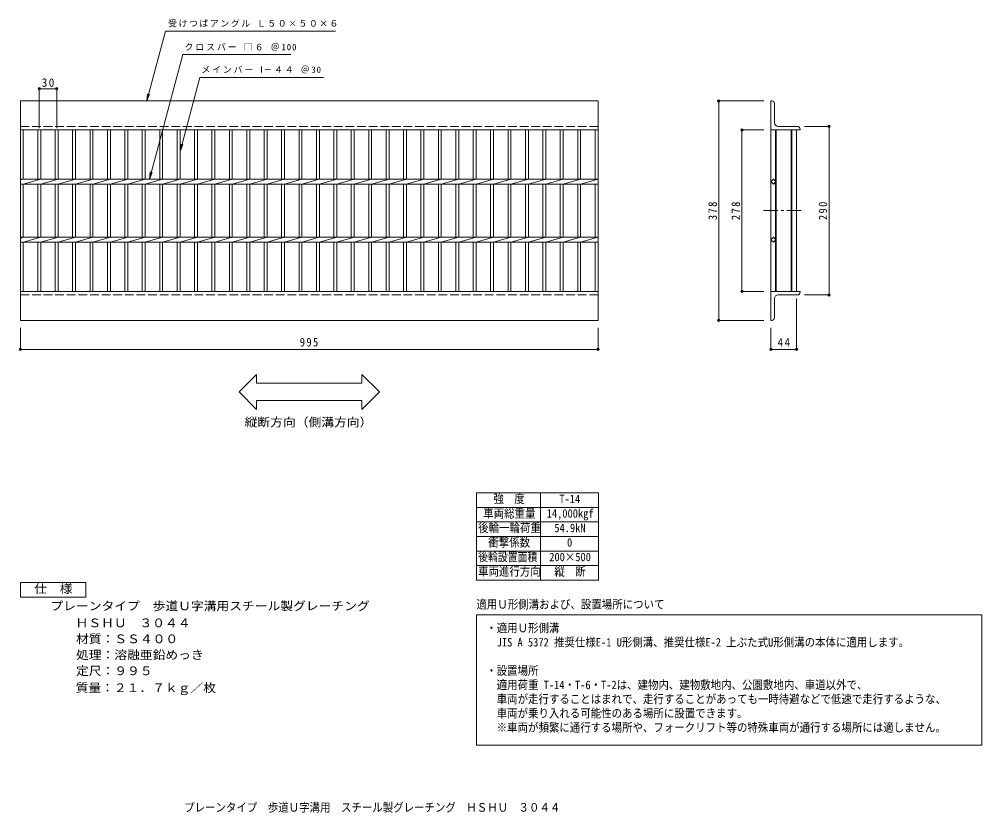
# Model space of a CAD drawing. Units: millimetres, scale not verified. Extents: x -734 to 924, y -681 to 686.
import ezdxf
from ezdxf.enums import TextEntityAlignment as Align

# ---------------------------------------------------------------- set-up
doc = ezdxf.new("R2010")
doc.units = ezdxf.units.MM
doc.header["$LTSCALE"] = 5
doc.header["$PDMODE"] = 32
doc.header["$PDSIZE"] = 4
doc.linetypes.add('CHAIN1', pattern=[8, 5, -1, 1, -1])
doc.linetypes.add('DASHED3', pattern=[4, 3, -1])
for name, color, linetype, lineweight in [('A-1_ピット', 2, 'Continuous', 9), ('A-2_蓋', 3, 'Continuous', 9), ('A-4_寸法', 7, 'Continuous', 9), ('A-5_仕様文', 2, 'Continuous', 9), ('F-4', 2, 'Continuous', 9)]:
    doc.layers.add(name, color=color, linetype=linetype, lineweight=lineweight)
doc.layers.add('F-5', color=7, linetype='Continuous')
doc.styles.add('ＭＳ ゴシック', font='')
doc.styles.get('ＭＳ ゴシック').set_extended_font_data('MS Gothic')

msp = doc.modelspace()

# ---------------------------------------------------------------- linework, layer by layer
at = {"layer": 'A-1_ピット'}
for p, q in [((-732.04, 545.041), (262.96, 545.041)), ((-732.04, 495.041), (-732.04, 545.041)), ((262.96, 545.041), (262.96, 495.041)), ((562.297, 545.041), (560.797, 545.041)), ((560.797, 545.041), (560.797, 495.041)), ((566.797, 540.541), (566.797, 507.541)), ((606.297, 501.041), (573.297, 501.041)), ((-732.04, 495.041), (262.96, 495.041)), ((560.797, 495.041), (610.797, 495.041)), ((610.797, 496.541), (610.797, 495.041)), ((-732.04, 167.041), (-732.04, 217.041)), ((560.797, 217.041), (610.797, 217.041)), ((560.797, 167.041), (560.797, 217.041)), ((610.797, 215.541), (610.797, 217.041)), ((566.797, 171.541), (566.797, 204.541)), ((606.297, 211.041), (573.297, 211.041)), ((-732.04, 167.041), (262.96, 167.041)), ((562.297, 167.041), (560.797, 167.041))]:
    msp.add_line(p, q, dxfattribs=at)
at = {"layer": 'A-1_ピット', "linetype": 'DASHED3'}
for p, q in [((-732.04, 501.041), (262.96, 501.041)), ((-732.04, 211.041), (262.96, 211.041))]:
    msp.add_line(p, q, dxfattribs=at)
at = {"layer": 'A-1_ピット'}
msp.add_lwpolyline([(-732.04, 217.041), (262.96, 217.041), (262.96, 167.041)], dxfattribs=at)
for centre, radius, start, end in [((562.297, 540.541), 4.5, 0, 90), ((573.297, 507.541), 6.5, 180, 270), ((606.297, 496.541), 4.5, 0, 90), ((606.297, 215.541), 4.5, 270, 0), ((573.297, 204.541), 6.5, 90, 180), ((562.297, 171.541), 4.5, 270, 0)]:
    msp.add_arc(centre, radius, start, end, dxfattribs=at)
at = {"layer": 'A-2_蓋'}
for p, q in [((-732.04, 217.041), (-732.04, 495.041)), ((-727.04, 410.281), (-727.04, 495.041)), ((-702.039, 495.041), (-702.039, 410.281)), ((-697.04, 495.041), (-697.04, 410.281)), ((-672.04, 495.041), (-672.04, 410.281)), ((-667.039, 495.041), (-667.039, 410.281)), ((-642.04, 495.041), (-642.04, 410.281)), ((-637.04, 495.041), (-637.04, 410.281)), ((-612.04, 495.041), (-612.04, 410.281)), ((-607.04, 495.041), (-607.04, 410.281)), ((-582.04, 495.041), (-582.04, 410.281)), ((-577.04, 495.041), (-577.04, 410.281)), ((-552.039, 495.041), (-552.039, 410.281)), ((-547.04, 495.041), (-547.04, 410.281)), ((-522.04, 495.041), (-522.04, 410.281)), ((-517.04, 495.041), (-517.04, 410.281)), ((-492.04, 495.041), (-492.04, 410.281)), ((-487.04, 495.041), (-487.04, 410.281)), ((-462.04, 495.041), (-462.04, 410.281)), ((-457.04, 495.041), (-457.04, 410.281)), ((-432.04, 495.041), (-432.04, 410.281)), ((-427.04, 495.041), (-427.04, 410.281)), ((-402.04, 495.041), (-402.04, 410.281)), ((-397.04, 495.041), (-397.04, 410.281)), ((-372.04, 495.041), (-372.04, 410.281)), ((-367.04, 495.041), (-367.04, 410.281)), ((-342.04, 495.041), (-342.04, 410.281)), ((-337.04, 495.041), (-337.04, 410.281)), ((-312.04, 495.041), (-312.04, 410.281)), ((-307.04, 495.041), (-307.04, 410.281)), ((-282.039, 495.041), (-282.039, 410.281)), ((-277.04, 495.041), (-277.04, 410.281)), ((-252.04, 495.041), (-252.04, 410.281)), ((-247.04, 495.041), (-247.04, 410.281)), ((-222.04, 495.041), (-222.04, 410.281)), ((-217.04, 495.041), (-217.04, 410.281)), ((-192.04, 495.041), (-192.04, 410.281)), ((-187.04, 495.041), (-187.04, 410.281)), ((-162.04, 495.041), (-162.04, 410.281)), ((-157.04, 495.041), (-157.04, 410.281)), ((-132.04, 495.041), (-132.04, 410.281)), ((-127.04, 495.041), (-127.04, 410.281)), ((-102.04, 495.041), (-102.04, 410.281)), ((-97.04, 495.041), (-97.04, 410.281)), ((-72.04, 495.041), (-72.04, 410.281)), ((-67.04, 495.041), (-67.04, 410.281)), ((-42.039, 495.041), (-42.039, 410.281)), ((-37.04, 495.041), (-37.04, 410.281)), ((-12.04, 495.041), (-12.04, 410.281)), ((-7.04, 495.041), (-7.04, 410.281)), ((17.96, 495.041), (17.96, 410.281)), ((22.96, 495.041), (22.96, 410.281)), ((47.961, 495.041), (47.961, 410.281)), ((52.96, 495.041), (52.96, 410.281)), ((77.96, 495.041), (77.96, 410.281)), ((82.96, 495.041), (82.96, 410.281)), ((107.96, 495.041), (107.96, 410.281)), ((112.96, 495.041), (112.96, 410.281)), ((137.96, 495.041), (137.96, 410.281)), ((142.96, 495.041), (142.96, 410.281)), ((167.961, 495.041), (167.961, 410.281)), ((172.96, 495.041), (172.96, 410.281)), ((197.96, 495.041), (197.96, 410.281)), ((202.96, 495.041), (202.96, 410.281)), ((227.96, 495.041), (227.96, 410.281)), ((232.96, 495.041), (232.96, 410.281)), ((257.961, 495.041), (257.961, 410.281)), ((262.96, 495.041), (262.96, 217.041)), ((560.797, 495.041), (560.797, 217.041)), ((568.797, 495.041), (568.797, 406.527)), ((569.797, 495.041), (569.797, 217.041)), ((595.797, 495.041), (595.797, 217.041)), ((596.797, 495.041), (596.797, 217.041)), ((604.797, 495.041), (604.797, 217.041)), ((-732.04, 410.281), (262.96, 410.281)), ((-727.04, 410.281), (-732.04, 409.281)), ((-732.04, 401.801), (262.96, 401.801)), ((-697.04, 410.281), (-727.04, 401.801)), ((-727.04, 310.281), (-727.04, 401.801)), ((-702.039, 401.801), (-702.039, 310.281)), ((-667.039, 410.281), (-697.04, 401.801)), ((-697.04, 401.801), (-697.04, 310.281)), ((-672.04, 401.801), (-672.04, 310.281)), ((-637.04, 410.281), (-667.039, 401.801)), ((-667.039, 401.801), (-667.039, 310.281)), ((-642.04, 401.801), (-642.04, 310.281)), ((-607.04, 410.281), (-637.04, 401.801)), ((-637.04, 401.801), (-637.04, 310.281)), ((-612.04, 401.801), (-612.04, 310.281)), ((-577.04, 410.281), (-607.04, 401.801)), ((-607.04, 401.801), (-607.04, 310.281)), ((-582.04, 401.801), (-582.04, 310.281)), ((-547.04, 410.281), (-577.04, 401.801)), ((-577.04, 401.801), (-577.04, 310.281)), ((-552.039, 401.801), (-552.039, 310.281)), ((-517.04, 410.281), (-547.04, 401.801)), ((-547.04, 401.801), (-547.04, 310.281)), ((-522.04, 401.801), (-522.04, 310.281)), ((-487.04, 410.281), (-517.04, 401.801)), ((-517.04, 401.801), (-517.04, 310.281)), ((-492.04, 401.801), (-492.04, 310.281)), ((-457.04, 410.281), (-487.04, 401.801)), ((-487.04, 401.801), (-487.04, 310.281)), ((-462.04, 401.801), (-462.04, 310.281)), ((-427.04, 410.281), (-457.04, 401.801)), ((-457.04, 401.801), (-457.04, 310.281)), ((-432.04, 401.801), (-432.04, 310.281)), ((-397.04, 410.281), (-427.04, 401.801)), ((-427.04, 401.801), (-427.04, 310.281)), ((-402.04, 401.801), (-402.04, 310.281)), ((-367.04, 410.281), (-397.04, 401.801)), ((-397.04, 401.801), (-397.04, 310.281)), ((-372.04, 401.801), (-372.04, 310.281)), ((-337.04, 410.281), (-367.04, 401.801)), ((-367.04, 401.801), (-367.04, 310.281)), ((-342.04, 401.801), (-342.04, 310.281)), ((-307.04, 410.281), (-337.04, 401.801)), ((-337.04, 401.801), (-337.04, 310.281)), ((-312.04, 401.801), (-312.04, 310.281)), ((-277.04, 410.281), (-307.04, 401.801)), ((-307.04, 401.801), (-307.04, 310.281)), ((-282.039, 401.801), (-282.039, 310.281)), ((-247.04, 410.281), (-277.04, 401.801)), ((-277.04, 401.801), (-277.04, 310.281)), ((-252.04, 401.801), (-252.04, 310.281)), ((-217.04, 410.281), (-247.04, 401.801)), ((-247.04, 401.801), (-247.04, 310.281)), ((-222.04, 401.801), (-222.04, 310.281)), ((-187.04, 410.281), (-217.04, 401.801)), ((-217.04, 401.801), (-217.04, 310.281)), ((-192.04, 401.801), (-192.04, 310.281)), ((-157.04, 410.281), (-187.04, 401.801)), ((-187.04, 401.801), (-187.04, 310.281)), ((-162.04, 401.801), (-162.04, 310.281)), ((-127.04, 410.281), (-157.04, 401.801)), ((-157.04, 401.801), (-157.04, 310.281)), ((-132.04, 401.801), (-132.04, 310.281)), ((-97.04, 410.281), (-127.04, 401.801)), ((-127.04, 401.801), (-127.04, 310.281)), ((-102.04, 401.801), (-102.04, 310.281)), ((-67.04, 410.281), (-97.04, 401.801)), ((-97.04, 401.801), (-97.04, 310.281)), ((-72.04, 401.801), (-72.04, 310.281)), ((-37.04, 410.281), (-67.04, 401.801)), ((-67.04, 401.801), (-67.04, 310.281)), ((-42.039, 401.801), (-42.039, 310.281)), ((-7.039, 410.281), (-37.04, 401.801)), ((-37.04, 401.801), (-37.04, 310.281)), ((-12.04, 401.801), (-12.04, 310.281)), ((22.96, 410.281), (-7.04, 401.801)), ((-7.04, 401.801), (-7.04, 310.281)), ((17.96, 401.801), (17.96, 310.281)), ((52.96, 410.281), (22.96, 401.801)), ((22.96, 401.801), (22.96, 310.281)), ((47.961, 401.801), (47.961, 310.281)), ((82.961, 410.281), (52.96, 401.801)), ((52.96, 401.801), (52.96, 310.281)), ((77.96, 401.801), (77.96, 310.281)), ((112.96, 410.281), (82.96, 401.801)), ((82.96, 401.801), (82.96, 310.281)), ((107.96, 401.801), (107.96, 310.281)), ((142.96, 410.281), (112.96, 401.801)), ((112.96, 401.801), (112.96, 310.281)), ((137.96, 401.801), (137.96, 310.281)), ((172.96, 410.281), (142.96, 401.801)), ((142.96, 401.801), (142.96, 310.281)), ((167.961, 401.801), (167.961, 310.281)), ((202.96, 410.281), (172.96, 401.801)), ((172.96, 401.801), (172.96, 310.281)), ((197.96, 401.801), (197.96, 310.281)), ((232.96, 410.281), (202.96, 401.801)), ((202.96, 401.801), (202.96, 310.281)), ((227.96, 401.801), (227.96, 310.281)), ((262.96, 410.281), (232.96, 401.801)), ((232.96, 401.801), (232.96, 310.281)), ((257.961, 401.801), (257.961, 310.281)), ((568.797, 405.556), (568.797, 306.527)), ((-732.04, 310.281), (262.96, 310.281)), ((-727.04, 310.281), (-732.04, 308.041)), ((-732.04, 301.801), (262.96, 301.801)), ((-697.04, 310.281), (-727.04, 301.801)), ((-727.04, 217.041), (-727.04, 301.801)), ((-702.039, 301.801), (-702.039, 217.041)), ((-667.039, 310.281), (-697.04, 301.801)), ((-697.04, 301.801), (-697.04, 217.041)), ((-672.04, 301.801), (-672.04, 217.041)), ((-637.04, 310.281), (-667.039, 301.801)), ((-667.039, 301.801), (-667.039, 217.041)), ((-642.04, 301.801), (-642.04, 217.041)), ((-607.04, 310.281), (-637.04, 301.801)), ((-637.04, 301.801), (-637.04, 217.041)), ((-612.04, 301.801), (-612.04, 217.041)), ((-577.04, 310.281), (-607.04, 301.801)), ((-607.04, 301.801), (-607.04, 217.041)), ((-582.04, 301.801), (-582.04, 217.041)), ((-547.04, 310.281), (-577.04, 301.801)), ((-577.04, 301.801), (-577.04, 217.041)), ((-552.039, 301.801), (-552.039, 217.041)), ((-517.04, 310.281), (-547.04, 301.801)), ((-547.04, 301.801), (-547.04, 217.041)), ((-522.04, 301.801), (-522.04, 217.041)), ((-487.04, 310.281), (-517.04, 301.801)), ((-517.04, 301.801), (-517.04, 217.041)), ((-492.04, 301.801), (-492.04, 217.041)), ((-457.04, 310.281), (-487.04, 301.801)), ((-487.04, 301.801), (-487.04, 217.041)), ((-462.04, 301.801), (-462.04, 217.041)), ((-427.04, 310.281), (-457.04, 301.801)), ((-457.04, 301.801), (-457.04, 217.041)), ((-432.04, 301.801), (-432.04, 217.041)), ((-397.04, 310.281), (-427.04, 301.801)), ((-427.04, 301.801), (-427.04, 217.041)), ((-402.04, 301.801), (-402.04, 217.041)), ((-367.04, 310.281), (-397.04, 301.801)), ((-397.04, 301.801), (-397.04, 217.041)), ((-372.04, 301.801), (-372.04, 217.041)), ((-337.04, 310.281), (-367.04, 301.801)), ((-367.04, 301.801), (-367.04, 217.041)), ((-342.04, 301.801), (-342.04, 217.041)), ((-307.04, 310.281), (-337.04, 301.801)), ((-337.04, 301.801), (-337.04, 217.041)), ((-312.04, 301.801), (-312.04, 217.041)), ((-277.04, 310.281), (-307.04, 301.801)), ((-307.04, 301.801), (-307.04, 217.041)), ((-282.039, 301.801), (-282.039, 217.041)), ((-247.04, 310.281), (-277.04, 301.801)), ((-277.04, 301.801), (-277.04, 217.041)), ((-252.04, 301.801), (-252.04, 217.041)), ((-217.04, 310.281), (-247.04, 301.801)), ((-247.04, 301.801), (-247.04, 217.041)), ((-222.04, 301.801), (-222.04, 217.041)), ((-187.04, 310.281), (-217.04, 301.801)), ((-217.04, 301.801), (-217.04, 217.041)), ((-192.04, 301.801), (-192.04, 217.041)), ((-157.04, 310.281), (-187.04, 301.801)), ((-187.04, 301.801), (-187.04, 217.041)), ((-162.04, 301.801), (-162.04, 217.041)), ((-127.04, 310.281), (-157.04, 301.801)), ((-157.04, 301.801), (-157.04, 217.041)), ((-132.04, 301.801), (-132.04, 217.041)), ((-97.04, 310.281), (-127.04, 301.801)), ((-127.04, 301.801), (-127.04, 217.041)), ((-102.04, 301.801), (-102.04, 217.041)), ((-67.04, 310.281), (-97.04, 301.801)), ((-97.04, 301.801), (-97.04, 217.041)), ((-72.04, 301.801), (-72.04, 217.041)), ((-37.04, 310.281), (-67.04, 301.801)), ((-67.04, 301.801), (-67.04, 217.041)), ((-42.039, 301.801), (-42.039, 217.041)), ((-7.039, 310.281), (-37.04, 301.801)), ((-37.04, 301.801), (-37.04, 217.041)), ((-12.04, 301.801), (-12.04, 217.041)), ((22.96, 310.281), (-7.04, 301.801)), ((-7.04, 301.801), (-7.04, 217.041)), ((17.96, 301.801), (17.96, 217.041)), ((52.96, 310.281), (22.96, 301.801)), ((22.96, 301.801), (22.96, 217.041)), ((47.961, 301.801), (47.961, 217.041)), ((82.961, 310.281), (52.96, 301.801)), ((52.96, 301.801), (52.96, 217.041)), ((77.96, 301.801), (77.96, 217.041)), ((112.96, 310.281), (82.96, 301.801)), ((82.96, 301.801), (82.96, 217.041)), ((107.96, 301.801), (107.96, 217.041)), ((142.96, 310.281), (112.96, 301.801)), ((112.96, 301.801), (112.96, 217.041)), ((137.96, 301.801), (137.96, 217.041)), ((172.96, 310.281), (142.96, 301.801)), ((142.96, 301.801), (142.96, 217.041)), ((167.961, 301.801), (167.961, 217.041)), ((202.96, 310.281), (172.96, 301.801)), ((172.96, 301.801), (172.96, 217.041)), ((197.96, 301.801), (197.96, 217.041)), ((232.96, 310.281), (202.96, 301.801)), ((202.96, 301.801), (202.96, 217.041)), ((227.96, 301.801), (227.96, 217.041)), ((262.96, 310.281), (232.96, 301.801)), ((232.96, 301.801), (232.96, 217.041)), ((257.961, 301.801), (257.961, 217.041)), ((568.797, 217.041), (568.797, 305.556))]:
    msp.add_line(p, q, dxfattribs=at)
at = {"layer": 'A-2_蓋', "linetype": 'CHAIN1'}
msp.add_line((547.89, 356.041), (617.976, 356.041), dxfattribs=at)
at = {"layer": 'A-2_蓋'}
for points in [[(569.283, 406.041), (565.04, 401.799), (560.797, 406.041), (565.04, 410.284)], [(569.283, 306.041), (565.04, 310.284), (560.797, 306.041), (565.04, 301.798)]]:
    msp.add_lwpolyline(points, close=True, dxfattribs=at)
at = {"layer": 'A-4_寸法'}
for p, q in [((-514.535, 545.041), (-482.381, 665.041)), ((-482.381, 665.041), (-189.024, 665.041)), ((-509.899, 410.281), (-452.354, 625.041)), ((-452.354, 625.041), (-266.489, 625.041)), ((-457.04, 458.146), (-423.039, 585.041)), ((-423.039, 585.041), (-210.086, 585.041)), ((-699.54, 498.342), (-699.54, 567.509)), ((-699.54, 566.009), (-669.54, 566.009)), ((-669.54, 498.342), (-669.54, 567.509)), ((-514.535, 545.041), (-512.903, 557.434)), ((-514.535, 545.041), (-509.751, 556.59)), ((548.297, 545.041), (469.297, 545.041)), ((470.797, 167.041), (470.797, 545.041)), ((618.797, 501.041), (662.297, 501.041)), ((660.797, 211.041), (660.797, 501.041)), ((548.297, 495.041), (509.297, 495.041)), ((510.797, 217.041), (510.797, 495.041)), ((-457.04, 458.146), (-455.408, 470.539)), ((-457.04, 458.146), (-452.256, 469.695)), ((-509.899, 410.281), (-508.268, 422.674)), ((-509.899, 410.281), (-505.116, 421.829)), ((548.297, 217.041), (509.297, 217.041)), ((604.797, 204.541), (604.797, 115.541)), ((618.797, 211.041), (662.297, 211.041)), ((548.297, 167.041), (469.297, 167.041)), ((-732.04, 154.541), (-732.04, 115.541)), ((262.96, 154.541), (262.96, 115.541)), ((560.797, 154.541), (560.797, 115.541)), ((-732.04, 117.041), (262.96, 117.041)), ((560.797, 117.041), (604.797, 117.041)), ((-325.178, 74.225), (-355.484, 43.919)), ((-325.178, 74.225), (-325.178, 58.919)), ((-143.902, 74.225), (-113.596, 43.919)), ((-143.902, 74.225), (-143.902, 58.919)), ((-325.178, 58.919), (-143.902, 58.919)), ((-355.484, 43.919), (-325.178, 13.613)), ((-113.596, 43.919), (-143.902, 13.613)), ((-325.178, 28.919), (-325.178, 13.613)), ((-325.178, 28.919), (-143.902, 28.919)), ((-143.902, 28.919), (-143.902, 13.613))]:
    msp.add_line(p, q, dxfattribs=at)
at = {"layer": 'A-4_寸法', "color": 2}
msp.add_lwpolyline([(-732.04, -309.165), (-732.04, -284.164), (-619.54, -284.164)], dxfattribs=at)
at = {"layer": 'A-4_寸法'}
for p in [(-699.54, 566.009), (-669.54, 566.009), (470.797, 545.041), (660.797, 501.041), (510.797, 495.041), (510.797, 217.041), (660.797, 211.041), (470.797, 167.041), (-732.04, 117.041), (262.96, 117.041), (560.797, 117.041), (604.797, 117.041)]:
    msp.add_point(p, dxfattribs=at)
at = {"layer": 'A-5_仕様文'}
msp.add_lwpolyline([(-619.54, -284.164), (-619.54, -309.164), (-732.04, -309.164)], dxfattribs=at)
at = {"layer": 'F-4'}
for p, q in [((53.849, -129.965), (53.849, -279.965)), ((53.849, -129.965), (263.849, -129.965)), ((163.849, -129.965), (163.849, -279.965)), ((263.849, -129.965), (263.849, -279.965)), ((53.849, -154.965), (263.849, -154.965)), ((53.849, -179.965), (263.849, -179.965)), ((53.849, -204.965), (263.849, -204.965)), ((53.849, -229.965), (263.849, -229.965)), ((53.849, -254.965), (263.849, -254.965)), ((53.849, -279.965), (263.849, -279.965)), ((53.849, -339.571), (923.849, -339.571)), ((923.849, -339.571), (923.849, -564.4))]:
    msp.add_line(p, q, dxfattribs=at)
msp.add_lwpolyline([(923.849, -564.4), (53.849, -564.4), (53.849, -339.571)], dxfattribs=at)

# ---------------------------------------------------------------- texts
at = {"layer": 'A-4_寸法', "char_height": 11, "attachment_point": 7, "style": 'ＭＳ ゴシック'}
for s, insert in [('\\T1.17;受けつばアングル\\~Ｌ５０×５０×６', (-477.723, 671.754)), ('\\T1.21;クロスバー\\~□６\\~＠100', (-449.415, 631.03)), ('\\T1.2;メインバー\\~Ι－４４\\~＠30', (-420.3, 592.277))]:
    msp.add_mtext(s, dxfattribs=dict(at, insert=insert))
at = {"layer": 'A-4_寸法', "color": 2, "char_height": 14.66, "attachment_point": 7, "style": 'ＭＳ ゴシック'}
for s, insert in [('\\T1.27;\\W0.95;30', (-695.165, 569.009)), ('\\T1.27;\\W0.9;995', (-250.79, 122.041)), ('\\T1.27;\\W0.95;44', (572.172, 122.041))]:
    msp.add_mtext(s, dxfattribs=dict(at, insert=insert))
at = {"layer": 'A-4_寸法', "color": 2, "char_height": 14.66, "attachment_point": 7, "rotation": 90, "style": 'ＭＳ ゴシック'}
for s, insert in [('\\T1.27;\\W0.9;378', (467.797, 339.791)), ('\\T1.27;\\W0.9;278', (507.797, 339.791)), ('\\T1.27;\\W0.9;290', (657.797, 339.791))]:
    msp.add_mtext(s, dxfattribs=dict(at, insert=insert))
at = {"layer": 'A-5_仕様文', "style": 'ＭＳ ゴシック', "width": 1.1}
for s, p in [('縦断方向（側溝方向）', (-345.79, -20.042)), ('仕\u3000様', (-708.29, -306.665)), ('プレーンタイプ\u3000歩道Ｕ字溝用スチール製グレーチング', (-680.278, -336.424)), ('\u3000\u3000ＨＳＨＵ\u3000３０４４', (-680.995, -365.625)), ('\u3000\u3000材質：ＳＳ４００', (-680.278, -393.125)), ('\u3000\u3000処理：溶融亜鉛めっき', (-680.278, -420.625)), ('\u3000\u3000定尺：９９５', (-680.278, -448.125)), ('\u3000\u3000質量：２１．７ｋｇ／枚', (-680.995, -477.326))]:
    msp.add_text(s, height=14.66, dxfattribs=at).set_placement(p, align=Align.BOTTOM_LEFT)
at = {"layer": 'F-4', "style": 'ＭＳ ゴシック', "width": 0.9}
msp.add_text('プレーンタイプ\u3000歩道Ｕ字溝用\u3000スチール製グレーチング\u3000ＨＳＨＵ\u3000３０４４', height=14.66, dxfattribs=at).set_placement((-449.941, -683.222), align=Align.BOTTOM_LEFT)
at = {"layer": 'F-5', "style": 'ＭＳ ゴシック'}
for s, width, p in [('強\u3000度', 0.9, (82.599, -151.965)), ('T-14', 0.9, (196.349, -151.965)), ('車両総重量', 0.9, (65.099, -176.965)), ('14,000kgf', 0.9, (174.474, -176.965)), ('後輪一輪荷重', 0.9, (56.349, -201.965)), ('54.9kN', 0.9, (187.599, -201.965)), ('衝撃係数', 0.9, (73.849, -226.965)), ('0', 0.9, (209.474, -226.965)), ('後輪設置面積', 0.85, (56.349, -251.965)), ('200×500', 0.9, (178.849, -251.965)), ('車両進行方向', 0.9, (56.349, -276.965)), ('縦\u3000断', 0.9, (187.599, -276.965)), ('適用Ｕ形側溝および、設置場所について', 0.9, (53.407, -333.506)), ('・適用Ｕ形側溝', 0.9, (70.323, -374.283)), ('\u3000JIS A 5372 推奨仕様E-1 U形側溝、推奨仕様E-2 上ぶた式U形側溝の本体に適用します。', 0.9, (70.323, -398.753)), ('・設置場所', 0.9, (70.323, -447.691)), ('\u3000適用荷重 T-14・T-6・T-2は、建物内、建物敷地内、公園敷地内、車道以外で、', 0.9, (70.323, -472.161)), ('\u3000車両が走行することはまれで、走行することがあっても一時待避などで低速で走行するような、', 0.9, (70.323, -496.63)), ('\u3000車両が乗り入れる可能性のある場所に設置できます。 ', 0.9, (70.323, -521.1)), ('\u3000※車両が頻繁に通行する場所や、フォークリフト等の特殊車両が通行する場所には適しません。', 0.9, (70.323, -545.569))]:
    msp.add_text(s, height=14.66, dxfattribs=dict(at, width=width)).set_placement(p, align=Align.BOTTOM_LEFT)

doc.saveas('drawing.dxf')
